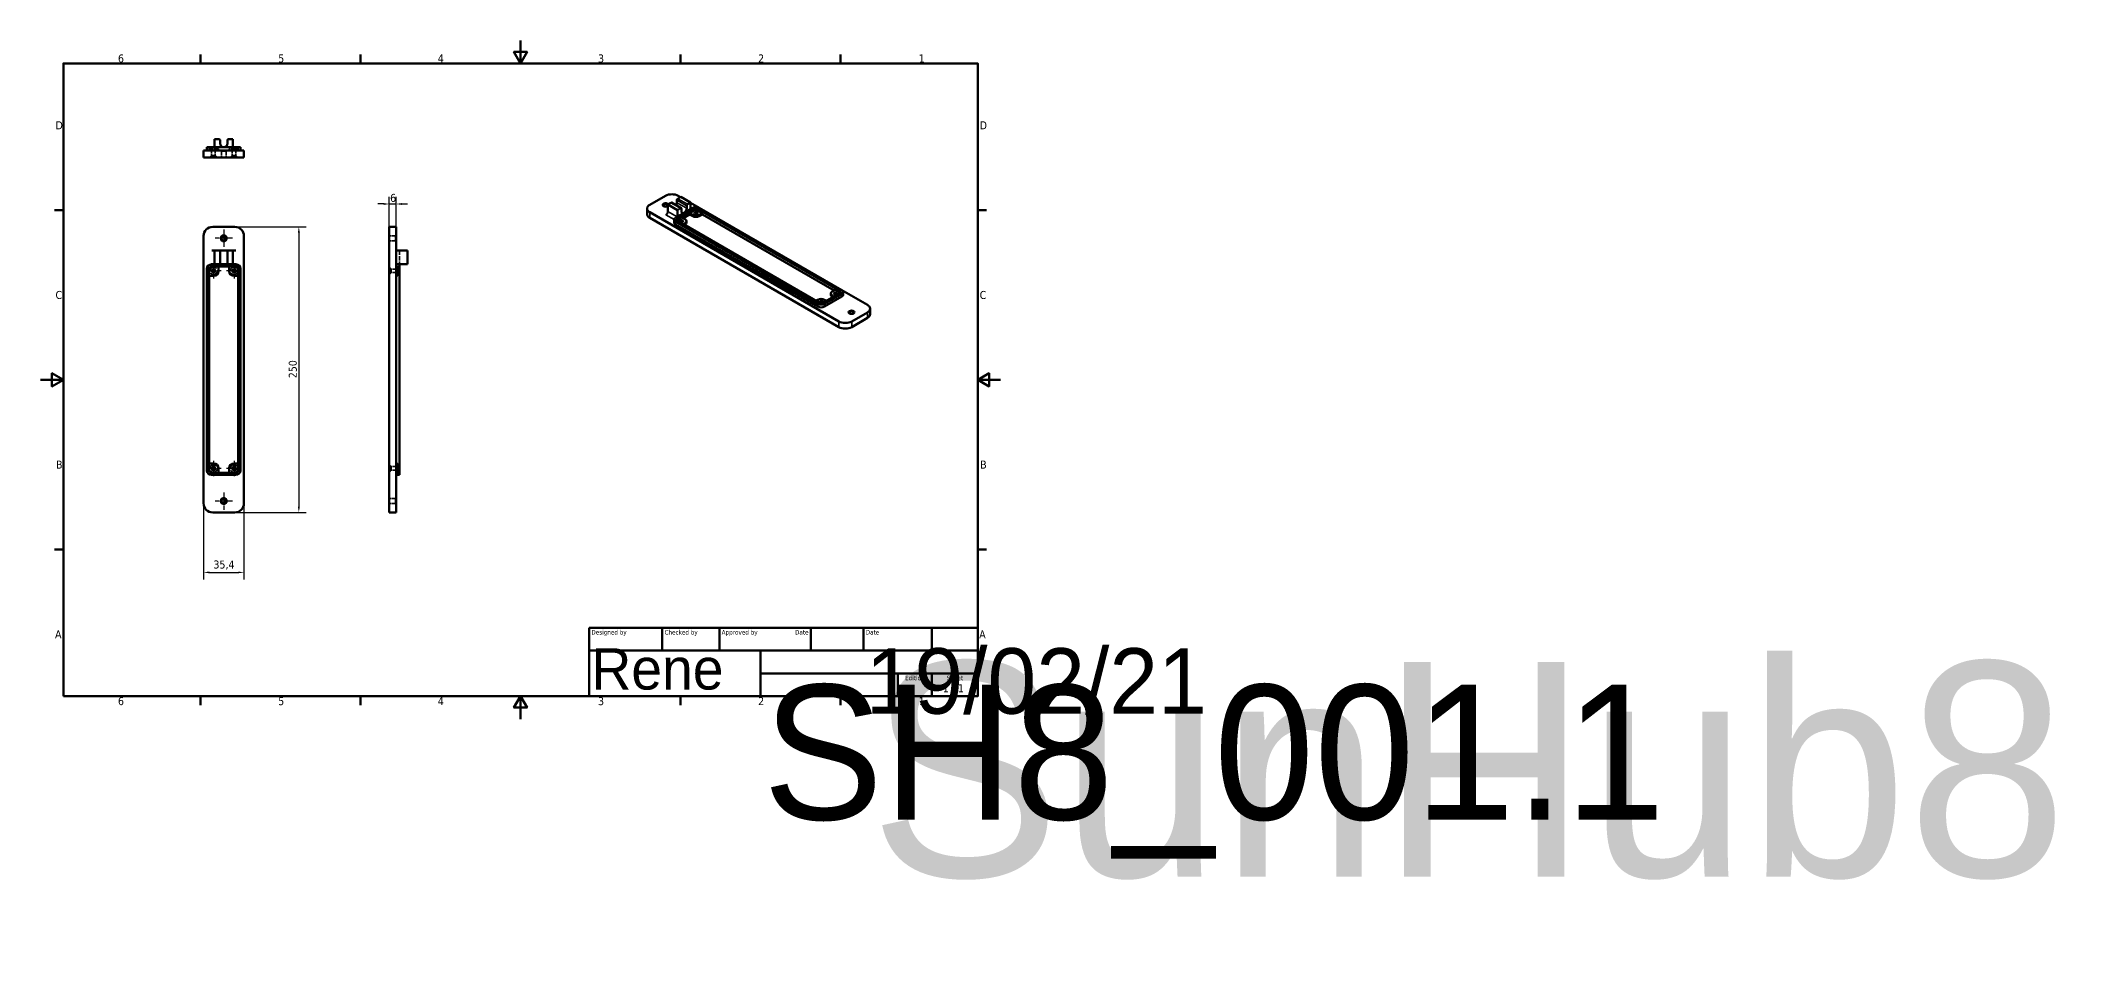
# Model space of a CAD drawing. Header units: millimetres. Extents: x 0 to 3545, y -195 to 594.
# Drawn here: x 0 to 1773, y -195 to 594 of the extents above; entities that cross this region are included whole.
import ezdxf
from ezdxf.enums import TextEntityAlignment as Align

# ---------------------------------------------------------------- set-up
doc = ezdxf.new("R2018")
doc.units = ezdxf.units.MM
doc.header["$LTSCALE"] = 2
doc.linetypes.add('CHAIN', pattern=[0.3543, 0.2362, -0.0295, 0.0591, -0.0295])
doc.linetypes.add('DASHED', pattern=[0.2068, 0.1655, -0.0413])
for name, color, linetype, lineweight in [('Border (ISO)', 7, 'Continuous', 70), ('Center Mark (ISO)', 7, 'Continuous', 25), ('Dimension (ISO)', 7, 'Continuous', 25), ('Hidden (ISO)', 7, 'DASHED', 35), ('Title (ISO)', 7, 'Continuous', 50), ('Visible (ISO)', 7, 'Continuous', 50), ('Visible Narrow (ISO)', 7, 'Continuous', 35)]:
    doc.layers.add(name, color=color, linetype=linetype, lineweight=lineweight)
doc.styles.add('Note Text (ISO)', font='tahoma.ttf')
doc.styles.get("Standard").update_dxf_attribs({"font": 'tahoma.ttf'})
doc.styles.add('Text Style41', font='tahoma.ttf')
doc.dimstyles.new('Default (ISO)', dxfattribs={"dimscale": 2, "dimtxt": 3.5, "dimasz": 2.5, "dimexe": 3.175, "dimexo": 0, "dimgap": 0.762, "dimtad": 1, "dimrnd": 1e-08, "dimzin": 0, "dimtxsty": 'Note Text (ISO)', "dimcen": 0.09, "dimdle": 10, "dimclrd": 256, "dimclre": 256, "dimclrt": 256, "dimazin": 0, "dimtfac": 1.001486, "dimtmove": 0, "dimatfit": 3, "dimfxl": 1, "dimtolj": 1, "dimtzin": 0, "dimlwd": -1, "dimlwe": -1, "dimarcsym": 0})

# ---------------------------------------------------------------- blocks, each defined once
blk = doc.blocks.new('Borders Default Border')
at = {"layer": 'Border (ISO)'}
for p, q in [((70, 287), (70, 290.9)), ((140, 287), (140, 290.9)), ((280, 287), (280, 290.9)), ((350, 287), (350, 290.9)), ((10, 222.75), (6.1, 222.75)), ((410, 222.75), (413.9, 222.75)), ((10, 74.25), (6.1, 74.25)), ((410, 74.25), (413.9, 74.25)), ((70, 10), (70, 6.1)), ((140, 10), (140, 6.1)), ((280, 10), (280, 6.1)), ((350, 10), (350, 6.1))]:
    blk.add_line(p, q, dxfattribs=at)
at = {"layer": 'Border (ISO)', "flags": 128}
for points in [[(210, 297), (210, 287), (207.11, 292), (212.89, 292), (210, 287)], [(10, 10), (10, 287), (410, 287), (410, 10), (10, 10)], [(0, 148.5), (10, 148.5), (5, 151.39), (5, 145.61), (10, 148.5)], [(420, 148.5), (410, 148.5), (415, 151.39), (415, 145.61), (410, 148.5)], [(210, 0), (210, 10), (207.11, 5), (212.89, 5), (210, 10)]]:
    blk.add_lwpolyline(points, dxfattribs=at)
at = {"layer": 'Border (ISO)', "char_height": 3.5, "attachment_point": 7, "style": 'Note Text (ISO)'}
for s, insert in [('6', (33.88, 287.33)), ('5', (103.98, 287.33)), ('4', (173.78, 287.4)), ('3', (243.91, 287.33)), ('2', (313.94, 287.4)), ('1', (384.21, 287.4)), ('D', (6.57, 258.13)), ('D', (410.87, 258.13)), ('C', (6.56, 183.81)), ('C', (410.86, 183.81)), ('B', (6.78, 109.63)), ('B', (411.08, 109.63)), ('A', (6.36, 35.38)), ('A', (410.66, 35.38)), ('6', (33.88, 6.03)), ('5', (103.98, 6.03)), ('4', (173.78, 6.1)), ('3', (243.91, 6.03)), ('2', (313.94, 6.1)), ('1', (384.21, 6.1))]:
    blk.add_mtext(s, dxfattribs=dict(at, insert=insert))
blk = doc.blocks.new('Title Blocks ISO')
at = {"layer": 'Title (ISO)'}
for p, q in [((270.07, 130), (100.07, 130)), ((100.07, 130), (100.07, 100)), ((132.07, 120), (132.07, 130)), ((157.07, 120), (157.07, 130)), ((197.07, 120), (197.07, 130)), ((220.07, 120), (220.07, 130)), ((250.07, 120), (250.07, 130)), ((270.07, 100), (270.07, 130)), ((100.07, 120), (270.07, 120)), ((175.07, 120), (175.07, 100)), ((270.07, 110), (175.07, 110)), ((235.07, 100), (235.07, 110)), ((250.07, 100), (250.07, 110)), ((100.07, 100), (270.07, 100))]:
    blk.add_line(p, q, dxfattribs=at)
at = {"layer": 'Title (ISO)', "style": 'Text Style41'}
for s, p in [('Designed by', (101.07, 129)), ('Checked by', (133.07, 129)), ('Approved by', (158.07, 129)), ('Date', (221.07, 129))]:
    blk.add_text(s, height=2, dxfattribs=at).set_placement(p, align=Align.TOP_LEFT)
blk.add_text('Date', height=2, dxfattribs=at).set_placement((196.07, 129), align=Align.TOP_RIGHT)
for s, p in [('Edition', (242.57, 109)), ('Sheet', (260.07, 109))]:
    blk.add_text(s, height=2, dxfattribs=at).set_placement(p, align=Align.TOP_CENTER)
at = {"layer": 'Title (ISO)', "style": 'Note Text (ISO)'}
blk.add_text('1 / 1 ', height=3.5, dxfattribs=at).set_placement((260.07, 103.5), align=Align.MIDDLE_CENTER)
at = {"layer": 'Title (ISO)', "lineweight": 30, "flags": 104}
for tag, p in [('CHECKED_BY', (133.07, 121)), ('ENG_APPROVED_BY', (158.07, 121)), ('AUTHOR', (101.07, 121)), ('CREATION_DATE', (221.07, 121))]:
    blk.add_attdef(tag, text='', height=2.5, dxfattribs=at).set_placement(p, align=Align.BOTTOM_LEFT)
blk.add_attdef('ENG_APPROVAL_DATE', text='', height=2.5, dxfattribs=at).set_placement((196.07, 121), align=Align.BOTTOM_RIGHT)
for tag, p in [('TITLE', (222.57, 115)), ('COMPANY', (137.41, 109.96)), ('REVISION_NUMBER', (242.57, 103.5))]:
    blk.add_attdef(tag, text='', height=3.5, dxfattribs=at).set_placement(p, align=Align.MIDDLE_CENTER)
blk.add_attdef('PART_NUMBER', text='', height=3.5, dxfattribs=at).set_placement((176.07, 105), align=Align.MIDDLE_LEFT)
blk = doc.blocks.new('*D6')
at = {"layer": 'Defpoints', "color": 0, "transparency": 16777216}
for p in [(170, 430.9), (170, 180.9), (226, 180.9)]:
    blk.add_point(p, dxfattribs=at)
at = {"layer": 'Dimension (ISO)', "transparency": 16777216}
for p, q in [((170, 430.9), (232.4, 430.9)), ((226, 425.9), (226, 185.9)), ((170, 180.9), (232.4, 180.9))]:
    blk.add_line(p, q, dxfattribs=at)
for points in [[(225.2, 425.9), (226.9, 425.9), (226, 430.9)], [(225.2, 185.9), (226.9, 185.9), (226, 180.9)]]:
    blk.add_solid(points, dxfattribs=at)
at = {"layer": 'Dimension (ISO)', "transparency": 16777216, "insert": (217.2, 298.4), "char_height": 7, "attachment_point": 1, "rotation": 90, "style": 'Note Text (ISO)'}
blk.add_mtext('\\A1;250', dxfattribs=at)
blk = doc.blocks.new('*D7')
at = {"layer": 'Defpoints', "color": 0, "transparency": 16777216}
for p in [(142.6, 188.9), (178, 188.9), (178, 128.4)]:
    blk.add_point(p, dxfattribs=at)
at = {"layer": 'Dimension (ISO)', "transparency": 16777216}
for p, q in [((142.6, 188.9), (142.6, 122.1)), ((178, 188.9), (178, 122.1)), ((147.6, 128.4), (173, 128.4))]:
    blk.add_line(p, q, dxfattribs=at)
for points in [[(147.6, 129.2), (147.6, 127.6), (142.6, 128.4)], [(173, 129.2), (173, 127.6), (178, 128.4)]]:
    blk.add_solid(points, dxfattribs=at)
at = {"layer": 'Dimension (ISO)', "transparency": 16777216, "insert": (151.3, 138.8), "char_height": 7, "attachment_point": 1, "style": 'Note Text (ISO)'}
blk.add_mtext('\\A1;35,4', dxfattribs=at)
blk = doc.blocks.new('*D8')
at = {"layer": 'Defpoints', "color": 0, "transparency": 16777216}
for p in [(311.1, 450.9), (305.1, 430.9), (311.1, 430.9)]:
    blk.add_point(p, dxfattribs=at)
at = {"layer": 'Dimension (ISO)', "transparency": 16777216}
for p, q in [((300.1, 450.9), (295.1, 450.9)), ((305.1, 430.9), (305.1, 457.2)), ((305.1, 450.9), (311.1, 450.9)), ((311.1, 430.9), (311.1, 457.2)), ((316.1, 450.9), (321.1, 450.9))]:
    blk.add_line(p, q, dxfattribs=at)
for points in [[(300.1, 451.7), (300.1, 450), (305.1, 450.9)], [(316.1, 451.7), (316.1, 450), (311.1, 450.9)]]:
    blk.add_solid(points, dxfattribs=at)
at = {"layer": 'Dimension (ISO)', "transparency": 16777216, "insert": (305.9, 459.7), "char_height": 7, "attachment_point": 1, "style": 'Note Text (ISO)'}
blk.add_mtext('\\A1;6', dxfattribs=at)

msp = doc.modelspace()

# ---------------------------------------------------------------- linework, layer by layer
at = {"layer": 'Center Mark (ISO)', "linetype": 'CHAIN', "ltscale": 8.445076}
for p, q in [((160.33, 428.47), (160.33, 413.27)), ((167.93, 420.87), (152.73, 420.87)), ((160.33, 198.47), (160.33, 183.27)), ((167.93, 190.87), (152.73, 190.87))]:
    msp.add_line(p, q, dxfattribs=at)
at = {"layer": 'Center Mark (ISO)', "linetype": 'CHAIN', "ltscale": 7.333869}
for p, q in [((157.93, 392.37), (144.73, 392.37)), ((151.33, 398.97), (151.33, 385.77)), ((175.93, 392.37), (162.73, 392.37)), ((169.33, 398.97), (169.33, 385.77)), ((157.93, 219.37), (144.73, 219.37)), ((151.33, 225.97), (151.33, 212.77)), ((175.93, 219.37), (162.73, 219.37)), ((169.33, 225.97), (169.33, 212.77))]:
    msp.add_line(p, q, dxfattribs=at)
at = {"layer": 'Hidden (ISO)', "ltscale": 1.52292}
for p, q in [((147.63, 500.67), (147.63, 499.07)), ((173.03, 500.67), (173.03, 499.07)), ((314.14, 396.07), (312.54, 396.07)), ((314.14, 215.67), (312.54, 215.67))]:
    msp.add_line(p, q, dxfattribs=at)
at = {"layer": 'Hidden (ISO)', "ltscale": 2.990344}
for p, q in [((147.63, 499.07), (149.63, 499.07)), ((171.03, 499.07), (173.03, 499.07)), ((312.54, 396.07), (312.54, 394.07)), ((312.54, 217.67), (312.54, 215.67))]:
    msp.add_line(p, q, dxfattribs=at)
at = {"layer": 'Hidden (ISO)', "ltscale": 1.332543}
for p, q in [((147.63, 499.07), (147.63, 497.67)), ((155.63, 497.67), (155.63, 499.07)), ((165.03, 499.07), (165.03, 497.67)), ((173.03, 497.67), (173.03, 499.07)), ((312.54, 396.07), (311.14, 396.07)), ((311.14, 388.07), (312.54, 388.07)), ((312.54, 223.67), (311.14, 223.67)), ((311.14, 215.67), (312.54, 215.67))]:
    msp.add_line(p, q, dxfattribs=at)
at = {"layer": 'Hidden (ISO)', "ltscale": 5.711227}
for p, q in [((155.63, 499.07), (149.63, 499.07)), ((171.03, 499.07), (165.03, 499.07)), ((312.54, 388.07), (312.54, 394.07)), ((312.54, 217.67), (312.54, 223.67))]:
    msp.add_line(p, q, dxfattribs=at)
at = {"layer": 'Hidden (ISO)', "ltscale": 5.473255}
for p, q in [((149.73, 499.07), (149.73, 493.32)), ((152.93, 499.07), (152.93, 493.32)), ((167.73, 499.07), (167.73, 493.32)), ((170.93, 499.07), (170.93, 493.32)), ((312.54, 393.97), (306.79, 393.97)), ((312.54, 390.77), (306.79, 390.77)), ((312.54, 220.97), (306.79, 220.97)), ((312.54, 217.77), (306.79, 217.77))]:
    msp.add_line(p, q, dxfattribs=at)
at = {"layer": 'Hidden (ISO)', "ltscale": 0.475844}
for p, q in [((152.33, 500.67), (152.33, 500.17)), ((168.33, 500.17), (168.33, 500.67))]:
    msp.add_line(p, q, dxfattribs=at)
at = {"layer": 'Hidden (ISO)', "ltscale": 0.672986}
for p, q in [((158.23, 497.17), (157.73, 497.67)), ((162.43, 497.17), (162.93, 497.67)), ((310.64, 422.97), (311.14, 423.47)), ((310.64, 418.77), (311.14, 418.27)), ((310.64, 192.97), (311.14, 193.47)), ((310.64, 188.77), (311.14, 188.27))]:
    msp.add_line(p, q, dxfattribs=at)
at = {"layer": 'Hidden (ISO)', "ltscale": 6.279832}
for p, q in [((158.23, 497.17), (162.43, 497.17)), ((310.64, 422.97), (310.64, 418.77)), ((310.64, 192.97), (310.64, 188.77))]:
    msp.add_line(p, q, dxfattribs=at)
at = {"layer": 'Hidden (ISO)', "ltscale": 5.235283}
for p, q in [((158.23, 491.67), (158.23, 497.17)), ((162.43, 491.67), (162.43, 497.17)), ((305.14, 422.97), (310.64, 422.97)), ((305.14, 418.77), (310.64, 418.77)), ((305.14, 192.97), (310.64, 192.97)), ((305.14, 188.77), (310.64, 188.77))]:
    msp.add_line(p, q, dxfattribs=at)
at = {"layer": 'Hidden (ISO)', "ltscale": 2.221085}
for p, q in [((149.73, 493.32), (148.08, 491.67)), ((152.93, 493.32), (154.58, 491.67)), ((167.73, 493.32), (166.08, 491.67)), ((170.93, 493.32), (172.58, 491.67)), ((306.79, 393.97), (305.14, 395.62)), ((306.79, 390.77), (305.14, 389.12)), ((306.79, 220.97), (305.14, 222.62)), ((306.79, 217.77), (305.14, 216.12))]:
    msp.add_line(p, q, dxfattribs=at)
at = {"layer": 'Hidden (ISO)', "ltscale": 4.78461}
for p, q in [((149.73, 493.32), (152.93, 493.32)), ((167.73, 493.32), (170.93, 493.32)), ((306.79, 393.97), (306.79, 390.77)), ((306.79, 220.97), (306.79, 217.77))]:
    msp.add_line(p, q, dxfattribs=at)
at = {"layer": 'Hidden (ISO)', "ltscale": 11.422553}
msp.add_line((314.14, 410.07), (314.14, 398.07), dxfattribs=at)
at = {"layer": 'Hidden (ISO)', "ltscale": 24.686113}
for centre in [(151.33, 392.37), (169.33, 392.37), (151.33, 219.37), (169.33, 219.37)]:
    msp.add_circle(centre, 3.25, dxfattribs=at)
at = {"layer": 'Hidden (ISO)', "ltscale": 3.737955}
for centre, start, end in [((149.83, 500.17), 270, 0), ((170.83, 500.17), 180, 270)]:
    msp.add_arc(centre, 2.5, start, end, dxfattribs=at)
at = {"layer": 'Visible (ISO)'}
for p, q in [((142.63, 497.67), (150.63, 497.67)), ((142.63, 497.67), (142.63, 491.67)), ((145.63, 500.67), (149.63, 500.67)), ((145.63, 500.67), (145.63, 497.67)), ((149.63, 500.67), (171.03, 500.67)), ((150.63, 497.67), (170.03, 497.67)), ((152.33, 507.67), (156.08, 507.67)), ((152.33, 500.67), (152.33, 507.67)), ((157.08, 503.92), (157.08, 506.67)), ((163.58, 506.67), (163.58, 503.92)), ((164.58, 507.67), (168.33, 507.67)), ((168.33, 500.67), (168.33, 507.67)), ((170.03, 497.67), (178.03, 497.67)), ((171.03, 500.67), (175.03, 500.67)), ((175.03, 497.67), (175.03, 500.67)), ((178.03, 491.67), (178.03, 497.67)), ((150.63, 491.67), (142.63, 491.67)), ((150.63, 491.67), (170.03, 491.67)), ((178.03, 491.67), (170.03, 491.67)), ((530.68, 441.97), (530.68, 446.87)), ((546.74, 458.06), (533.03, 450.14)), ((533.03, 443.61), (698.49, 348.08)), ((551.59, 452.04), (548.94, 450.51)), ((548.94, 444.38), (548.94, 450.51)), ((548.94, 450.51), (557.42, 445.61)), ((560.57, 447.19), (552.09, 452.09)), ((556.89, 452.04), (556.89, 454.28)), ((556.93, 437.97), (572.06, 446.71)), ((557.42, 445.61), (560.07, 447.14)), ((557.42, 439.89), (557.42, 445.61)), ((560.25, 457.04), (557.6, 455.51)), ((560.04, 456.92), (558.06, 458.06)), ((568.73, 452.14), (560.25, 457.04)), ((560.78, 444.48), (560.78, 446.73)), ((568.73, 446.42), (563.08, 443.16)), ((565.38, 449.38), (565.38, 447.14)), ((566.08, 450.61), (568.73, 452.14)), ((567.82, 442.95), (572.06, 445.4)), ((568.73, 446.42), (568.73, 452.14)), ((576.3, 447.53), (568.73, 451.89)), ((570.64, 447.53), (568.73, 446.42)), ((574.89, 446.71), (699.62, 374.69)), ((574.89, 445.4), (579.13, 442.95)), ((701.03, 375.51), (576.3, 447.53)), ((170.03, 430.87), (150.63, 430.87)), ((311.14, 430.87), (305.14, 430.87)), ((305.14, 422.87), (305.14, 430.87)), ((311.14, 430.87), (311.14, 422.87)), ((533.03, 438.71), (698.49, 343.18)), ((554.34, 434.71), (554.34, 437.16)), ((557.42, 439.89), (555.51, 438.79)), ((555.51, 435.52), (680.25, 363.51)), ((680.25, 361.06), (555.51, 433.07)), ((556.93, 436.67), (561.17, 439.12)), ((681.66, 364.32), (556.93, 436.34)), ((563.08, 443.16), (557.42, 439.89)), ((561.17, 439.12), (564, 437.48)), ((562.16, 438.54), (567.82, 441.81)), ((564, 434.22), (562.3, 433.24)), ((564, 433.07), (563.29, 432.67)), ((565.17, 434.71), (565.17, 435.85)), ((567.82, 441.81), (567.82, 442.95)), ((567.82, 442.95), (570.64, 441.32)), ((570.64, 440.18), (567.82, 441.81)), ((576.3, 441.32), (579.13, 442.95)), ((579.13, 441.81), (576.3, 440.18)), ((579.13, 442.95), (579.13, 441.81)), ((579.13, 441.81), (694.39, 375.27)), ((142.63, 422.87), (142.63, 188.87)), ((152.33, 410.07), (149.83, 410.07)), ((156.08, 410.07), (152.33, 410.07)), ((152.33, 410.07), (152.33, 398.07)), ((156.08, 410.07), (157.08, 410.07)), ((157.08, 398.07), (157.08, 410.07)), ((163.58, 410.07), (157.08, 410.07)), ((163.58, 410.07), (164.58, 410.07)), ((163.58, 410.07), (163.58, 398.07)), ((168.33, 410.07), (164.58, 410.07)), ((168.33, 398.07), (168.33, 410.07)), ((170.83, 410.07), (168.33, 410.07)), ((178.03, 188.87), (178.03, 422.87)), ((305.14, 422.87), (305.14, 188.87)), ((311.14, 422.87), (311.14, 188.87)), ((313.64, 410.07), (311.14, 410.07)), ((313.64, 410.07), (321.14, 410.07)), ((321.14, 410.07), (321.14, 398.07)), ((145.63, 394.07), (145.63, 217.67)), ((147.63, 217.67), (147.63, 394.07)), ((152.33, 398.07), (149.63, 398.07)), ((149.63, 396.07), (171.03, 396.07)), ((152.33, 398.07), (156.08, 398.07)), ((155.63, 396.07), (155.63, 392.07)), ((157.08, 398.07), (156.08, 398.07)), ((157.08, 398.07), (160.33, 398.07)), ((160.33, 398.07), (163.58, 398.07)), ((164.58, 398.07), (163.58, 398.07)), ((164.58, 398.07), (168.33, 398.07)), ((165.03, 396.07), (165.03, 392.07)), ((171.03, 398.07), (168.33, 398.07)), ((173.03, 394.07), (173.03, 217.67)), ((175.03, 217.67), (175.03, 394.07)), ((314.14, 398.07), (311.14, 398.07)), ((314.14, 398.07), (321.14, 398.07)), ((314.14, 398.07), (314.14, 394.07)), ((314.14, 394.07), (314.14, 217.67)), ((151.63, 388.07), (147.63, 388.07)), ((169.03, 388.07), (173.03, 388.07)), ((699.62, 373.06), (684.49, 364.32)), ((691.38, 371.43), (691.38, 372.57)), ((692.55, 374.2), (695.38, 375.84)), ((695.38, 375.84), (699.62, 373.39)), ((723.52, 362.53), (701.03, 375.51)), ((702.21, 371.43), (702.21, 373.88)), ((680.25, 367.1), (678.55, 366.12)), ((685.9, 363.51), (701.03, 372.24)), ((701.03, 369.8), (685.9, 361.06)), ((687.6, 366.12), (685.9, 367.1)), ((694.25, 369.96), (692.55, 370.94)), ((693.26, 369.39), (692.55, 369.8)), ((709.8, 348.08), (723.52, 356)), ((725.86, 354.36), (725.86, 359.26)), ((709.8, 343.18), (723.52, 351.1)), ((151.63, 223.67), (147.63, 223.67)), ((171.03, 215.67), (149.63, 215.67)), ((149.63, 213.67), (171.03, 213.67)), ((155.63, 215.67), (155.63, 219.67)), ((165.03, 215.67), (165.03, 219.67)), ((169.03, 223.67), (173.03, 223.67)), ((311.14, 213.67), (314.14, 213.67)), ((314.14, 217.67), (314.14, 213.67)), ((150.63, 180.87), (170.03, 180.87)), ((305.14, 180.87), (305.14, 188.87)), ((305.14, 180.87), (311.14, 180.87)), ((311.14, 188.87), (311.14, 180.87))]:
    msp.add_line(p, q, dxfattribs=at)
for centre, radius in [((160.33, 420.87), 2.6), ((160.33, 420.87), 2.1), ((151.33, 392.37), 1.6), ((169.33, 392.37), 1.6), ((151.33, 219.37), 1.6), ((169.33, 219.37), 1.6), ((160.33, 190.87), 2.6), ((160.33, 190.87), 2.1)]:
    msp.add_circle(centre, radius, dxfattribs=at)
for centre, radius, start, end in [((156.08, 506.67), 1, 0, 90), ((160.33, 503.92), 3.25, 180, 270), ((160.33, 503.92), 3.25, 270, 0), ((164.58, 506.67), 1, 90, 180), ((150.63, 422.87), 8, 90, 180), ((170.03, 422.87), 8, 0, 90), ((149.63, 394.07), 4, 90, 180), ((149.63, 394.07), 2, 90, 180), ((151.63, 392.07), 4, 270, 0), ((169.03, 392.07), 4, 180, 270), ((171.03, 394.07), 4, 0, 90), ((171.03, 394.07), 2, 0, 90), ((149.63, 217.67), 4, 180, 270), ((149.63, 217.67), 2, 180, 270), ((151.63, 219.67), 4, 0, 90), ((169.03, 219.67), 4, 90, 180), ((171.03, 217.67), 2, 270, 0), ((171.03, 217.67), 4, 270, 0), ((150.63, 188.87), 8, 180, 270), ((170.03, 188.87), 8, 270, 0)]:
    msp.add_arc(centre, radius, start, end, dxfattribs=at)
for centre, major_axis, start_param, end_param in [((538.68, 446.87), (-8, 0), 5.4977871, 7.0685835), ((546.96, 450.02), (-2.6, 0), 3.6142241, 8.7196052), ((546.96, 449.61), (-2.1, 0), 3.4814296, 6.9556646), ((552.4, 454.79), (8, 0), 0.7853982, 2.3561945), ((547.17, 443.36), (-1.25, -2.17), 0.7853982, 2.3561945), ((546.96, 449.61), (2.1, 0), 5.610706, 5.9433484), ((551.59, 451.22), (0.5, 0.866), 0, 0.7853982), ((554.59, 450.71), (-1.63, -2.81), 1.5521306, 2.3561945), ((557.6, 454.69), (-0.5, -0.866), 3.9269908, 5.4977871), ((560.07, 446.32), (0.5, 0.866), 5.4977871, 7.0685835), ((563.08, 445.81), (-1.63, -2.81), 5.4977871, 7.0685835), ((563.08, 445.81), (1.63, 2.81), 3.9269908, 5.4977871), ((566.08, 449.79), (0.5, 0.866), 0.7853982, 2.3561945), ((573.47, 445.89), (4, 0), 0.7853982, 2.3561945), ((573.47, 445.89), (2, 0), 0.7853982, 2.3561945), ((573.47, 444.59), (2, 0), 0.7853982, 2.3561945), ((538.68, 441.97), (-8, 0), 0, 0.7853982), ((558.34, 437.16), (-4, 0), 5.4977871, 7.0685835), ((558.34, 434.71), (-4, 0), 0, 0.7853982), ((558.34, 437.16), (-2, 0), 5.4977871, 7.0685835), ((558.34, 435.85), (2, 0), 2.3561945, 2.5403284), ((561.17, 435.85), (4, 0), 5.4977871, 7.0685835), ((561.17, 434.71), (4, 0), 5.4977871, 6.2831853), ((573.47, 442.95), (-4, 0), 0.7853982, 2.3561945), ((573.47, 441.81), (-4, 0), 0.7853982, 2.3561945), ((695.38, 372.57), (-4, 0), 5.4977871, 7.0685835), ((698.21, 373.88), (2, 0), 5.4977871, 7.0685835), ((698.21, 372.57), (2, 0), 0.6012642, 0.7853982), ((698.21, 373.88), (4, 0), 5.4977871, 7.0685835), ((683.07, 365.47), (4, 0), 0.7853982, 2.3561945), ((683.07, 365.14), (-4, 0), 0.7853982, 2.3561945), ((683.07, 362.69), (-4, 0), 0.7853982, 2.3561945), ((683.07, 365.14), (-2, 0), 0.7853982, 2.3561945), ((695.38, 371.43), (-4, 0), 0, 0.7853982), ((698.21, 371.43), (4, 0), 5.4977871, 6.2831853), ((709.59, 355.71), (-2.1, 0), 2.4691134, 6.9556646), ((717.86, 359.26), (8, 0), 5.4977871, 7.0685835), ((704.15, 351.34), (-8, 0), 0.7853982, 2.3561945), ((704.15, 346.44), (8, 0), 3.9269908, 5.4977871), ((717.86, 354.36), (8, 0), 5.4977871, 6.2831853)]:
    msp.add_ellipse(centre, major_axis=major_axis, ratio=0.5773503, start_param=start_param, end_param=end_param, dxfattribs=at)
for centre, major_axis in [((573.47, 443.2), (-1.6, 0)), ((560.74, 435.85), (-1.6, 0)), ((695.8, 372.57), (1.6, 0)), ((683.07, 365.22), (1.6, 0)), ((709.59, 356.12), (2.6, 0))]:
    msp.add_ellipse(centre, major_axis=major_axis, ratio=0.5773503, dxfattribs=at)
at = {"layer": 'Visible Narrow (ISO)'}
for p, q in [((533.03, 438.71), (533.03, 443.61)), ((557.07, 439.69), (548.94, 444.38)), ((551.59, 452.04), (560.07, 447.14)), ((556.89, 454.28), (565.38, 449.38)), ((565.38, 447.14), (556.89, 452.04)), ((566.08, 450.61), (557.6, 455.51)), ((572.06, 446.71), (572.06, 445.4)), ((574.89, 446.71), (574.89, 445.4)), ((547.17, 441.32), (554.34, 437.18)), ((555.51, 433.07), (555.51, 435.52)), ((556.93, 437.97), (556.93, 436.67)), ((564, 434.22), (564, 433.07)), ((570.64, 441.32), (570.64, 440.18)), ((576.3, 440.18), (576.3, 441.32)), ((699.62, 374.69), (699.62, 373.39)), ((680.25, 363.51), (680.25, 361.06)), ((685.9, 361.06), (685.9, 363.51)), ((692.55, 369.8), (692.55, 370.94)), ((701.03, 372.24), (701.03, 369.8)), ((723.52, 356), (723.52, 351.1)), ((698.49, 348.08), (698.49, 343.18)), ((709.8, 343.18), (709.8, 348.08))]:
    msp.add_line(p, q, dxfattribs=at)

# ---------------------------------------------------------------- block references
at = {"xscale": 2, "yscale": 2, "zscale": 2}
msp.add_blockref('Borders Default Border', (0, 0), dxfattribs=at)
ref = msp.add_blockref('Title Blocks ISO', (279.86, -180), dxfattribs=dict(xscale=2, yscale=2, zscale=2))
lines = msp.add_mtext('SunHub8 - casing bottom', dxfattribs={"layer": 'Title (ISO)', "insert": (725, 50), "char_height": 188, "attachment_point": 1})
ref.add_attrib('TITLE', '', (725, 50), dxfattribs={"flags": 104}).embed_mtext(lines)
lines = msp.add_mtext('SH8_001.1', dxfattribs={"layer": 'Title (ISO)', "insert": (632, 30), "char_height": 118, "attachment_point": 1})
ref.add_attrib('PART_NUMBER', '', (632, 30), dxfattribs={"flags": 104}).embed_mtext(lines)
lines = msp.add_mtext('Rene', dxfattribs={"layer": 'Title (ISO)', "insert": (482, 62), "char_height": 36.169, "attachment_point": 1})
ref.add_attrib('AUTHOR', '', (482, 62), dxfattribs={"flags": 104}).embed_mtext(lines)
lines = msp.add_mtext('19/02/21', dxfattribs={"layer": 'Title (ISO)', "insert": (722, 62), "char_height": 57.333, "attachment_point": 1})
ref.add_attrib('CREATION_DATE', '', (722, 62), dxfattribs={"flags": 104}).embed_mtext(lines)

# ---------------------------------------------------------------- dimensions: what is measured, and where the dimension line sits
at = {"layer": 'Dimension (ISO)'}
for base, p1, p2, angle, override, picture, middle in [((311.14, 450.87), (305.14, 430.87), (311.14, 430.87), 180, {"dimgap": 0.762, "dimdec": 0, "dimtol": 0, "dimlim": 0, "dimtp": 0, "dimtm": 0, "dimtdec": 2, "dimtofl": 1, "dimatfit": 1}, '*D8', (308.14, 450.87)), ((226.03, 180.87), (170.03, 430.87), (170.03, 180.87), 90, {"dimgap": 0.762, "dimdec": 0, "dimtol": 0, "dimlim": 0, "dimtp": 0, "dimtm": 0, "dimtdec": 2, "dimtofl": 0, "dimatfit": 1}, '*D6', (226.03, 305.87)), ((178.03, 128.42), (142.63, 188.87), (178.03, 188.87), 180, {"dimgap": 0.762, "dimdec": 1, "dimtol": 0, "dimlim": 0, "dimtp": 0, "dimtm": 0, "dimtdec": 2, "dimtofl": 0, "dimatfit": 1}, '*D7', (160.33, 128.42))]:
    dim = msp.add_linear_dim(base=base, p1=p1, p2=p2, angle=angle, dimstyle='Default (ISO)', override=override, dxfattribs=at)
    dim.commit()
    dim.dimension.update_dxf_attribs({"geometry": picture, "text_midpoint": middle, "dimtype": 160})

doc.saveas('drawing.dxf')
